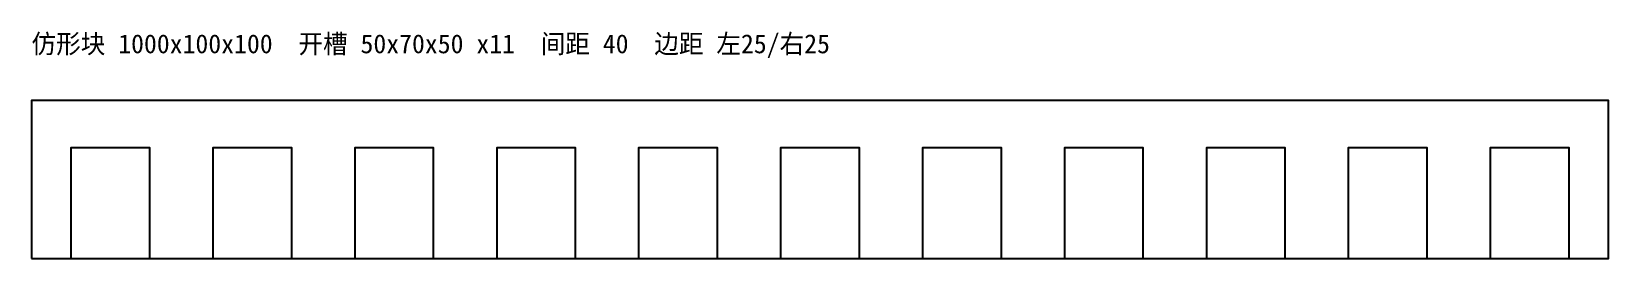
# Model space of a CAD drawing. Header units: metres. Extents: x 0 to 1000, y 0 to 144.
import ezdxf

# ---------------------------------------------------------------- set-up
doc = ezdxf.new("R2010")
doc.units = ezdxf.units.M
doc.layers.add('CUT', color=7, linetype='Continuous')
doc.layers.add('NOTES', color=8, linetype='Continuous')

msp = doc.modelspace()

# ---------------------------------------------------------------- linework, layer by layer
at = {"layer": 'CUT'}
for points in [[(0, 0), (1000, 0), (1000, 100), (0, 100)], [(25, 0), (75, 0), (75, 70), (25, 70)], [(115, 0), (165, 0), (165, 70), (115, 70)], [(205, 0), (255, 0), (255, 70), (205, 70)], [(295, 0), (345, 0), (345, 70), (295, 70)], [(385, 0), (435, 0), (435, 70), (385, 70)], [(475, 0), (525, 0), (525, 70), (475, 70)], [(565, 0), (615, 0), (615, 70), (565, 70)], [(655, 0), (705, 0), (705, 70), (655, 70)], [(745, 0), (795, 0), (795, 70), (745, 70)], [(835, 0), (885, 0), (885, 70), (835, 70)], [(925, 0), (975, 0), (975, 70), (925, 70)]]:
    msp.add_lwpolyline(points, close=True, dxfattribs=at)

# ---------------------------------------------------------------- texts
at = {"layer": 'NOTES'}
msp.add_text('仿形块 1000x100x100  开槽 50x70x50 x11  间距 40  边距 左25/右25', height=12, dxfattribs=at).set_placement((0, 130))

doc.saveas('drawing.dxf')
